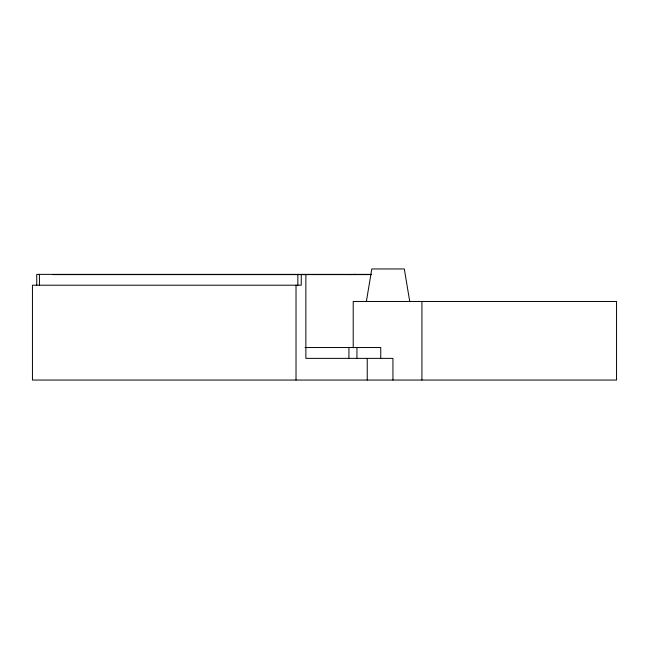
<?xml version="1.0" encoding="UTF-8"?>
<svg xmlns="http://www.w3.org/2000/svg" width="649" height="649" viewBox="0 0 649 649"><rect width="100%" height="100%" fill="white"/><g stroke="black" fill="none" stroke-linecap="round" stroke-linejoin="round"><path stroke-width="0.97" d="M366.377 301.469L371.796 268.954L404.311 268.954L409.73 301.469M349.178 274.608L355.628 274.373M371.699 274.373L36.742 274.373L36.742 285.211M52.918 274.608L371.22 274.608M305.022 347.531L380.752 347.531L380.752 358.37M421.923 301.469L421.923 380.046M392.945 380.046L392.945 358.37L305.874 358.37L305.874 274.373M367.237 358.37L367.237 380.046M356.942 347.531L356.942 358.37M353.21 347.807L353.21 301.469L616.55 301.469L616.55 380.046L32.45 380.046L32.45 285.211L301.25 285.211L301.25 274.373M348.927 347.531L348.927 358.37M297.85 274.373L297.85 285.211M296.017 285.211L296.017 380.046M39.427 274.373L39.427 285.211"/></g></svg>
